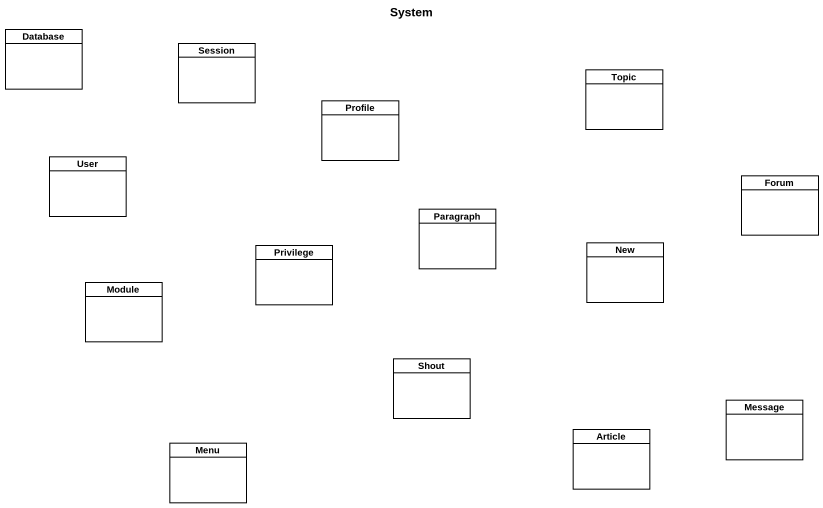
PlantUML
@startuml
title System
hide circle
hide empty members
class "Database" as Database_
class Session
class Topic
class Profile
class User
class Forum
class Paragraph
class Privilege
class New
class Module
class Shout
class Article
class Message
class Menu
@enduml
